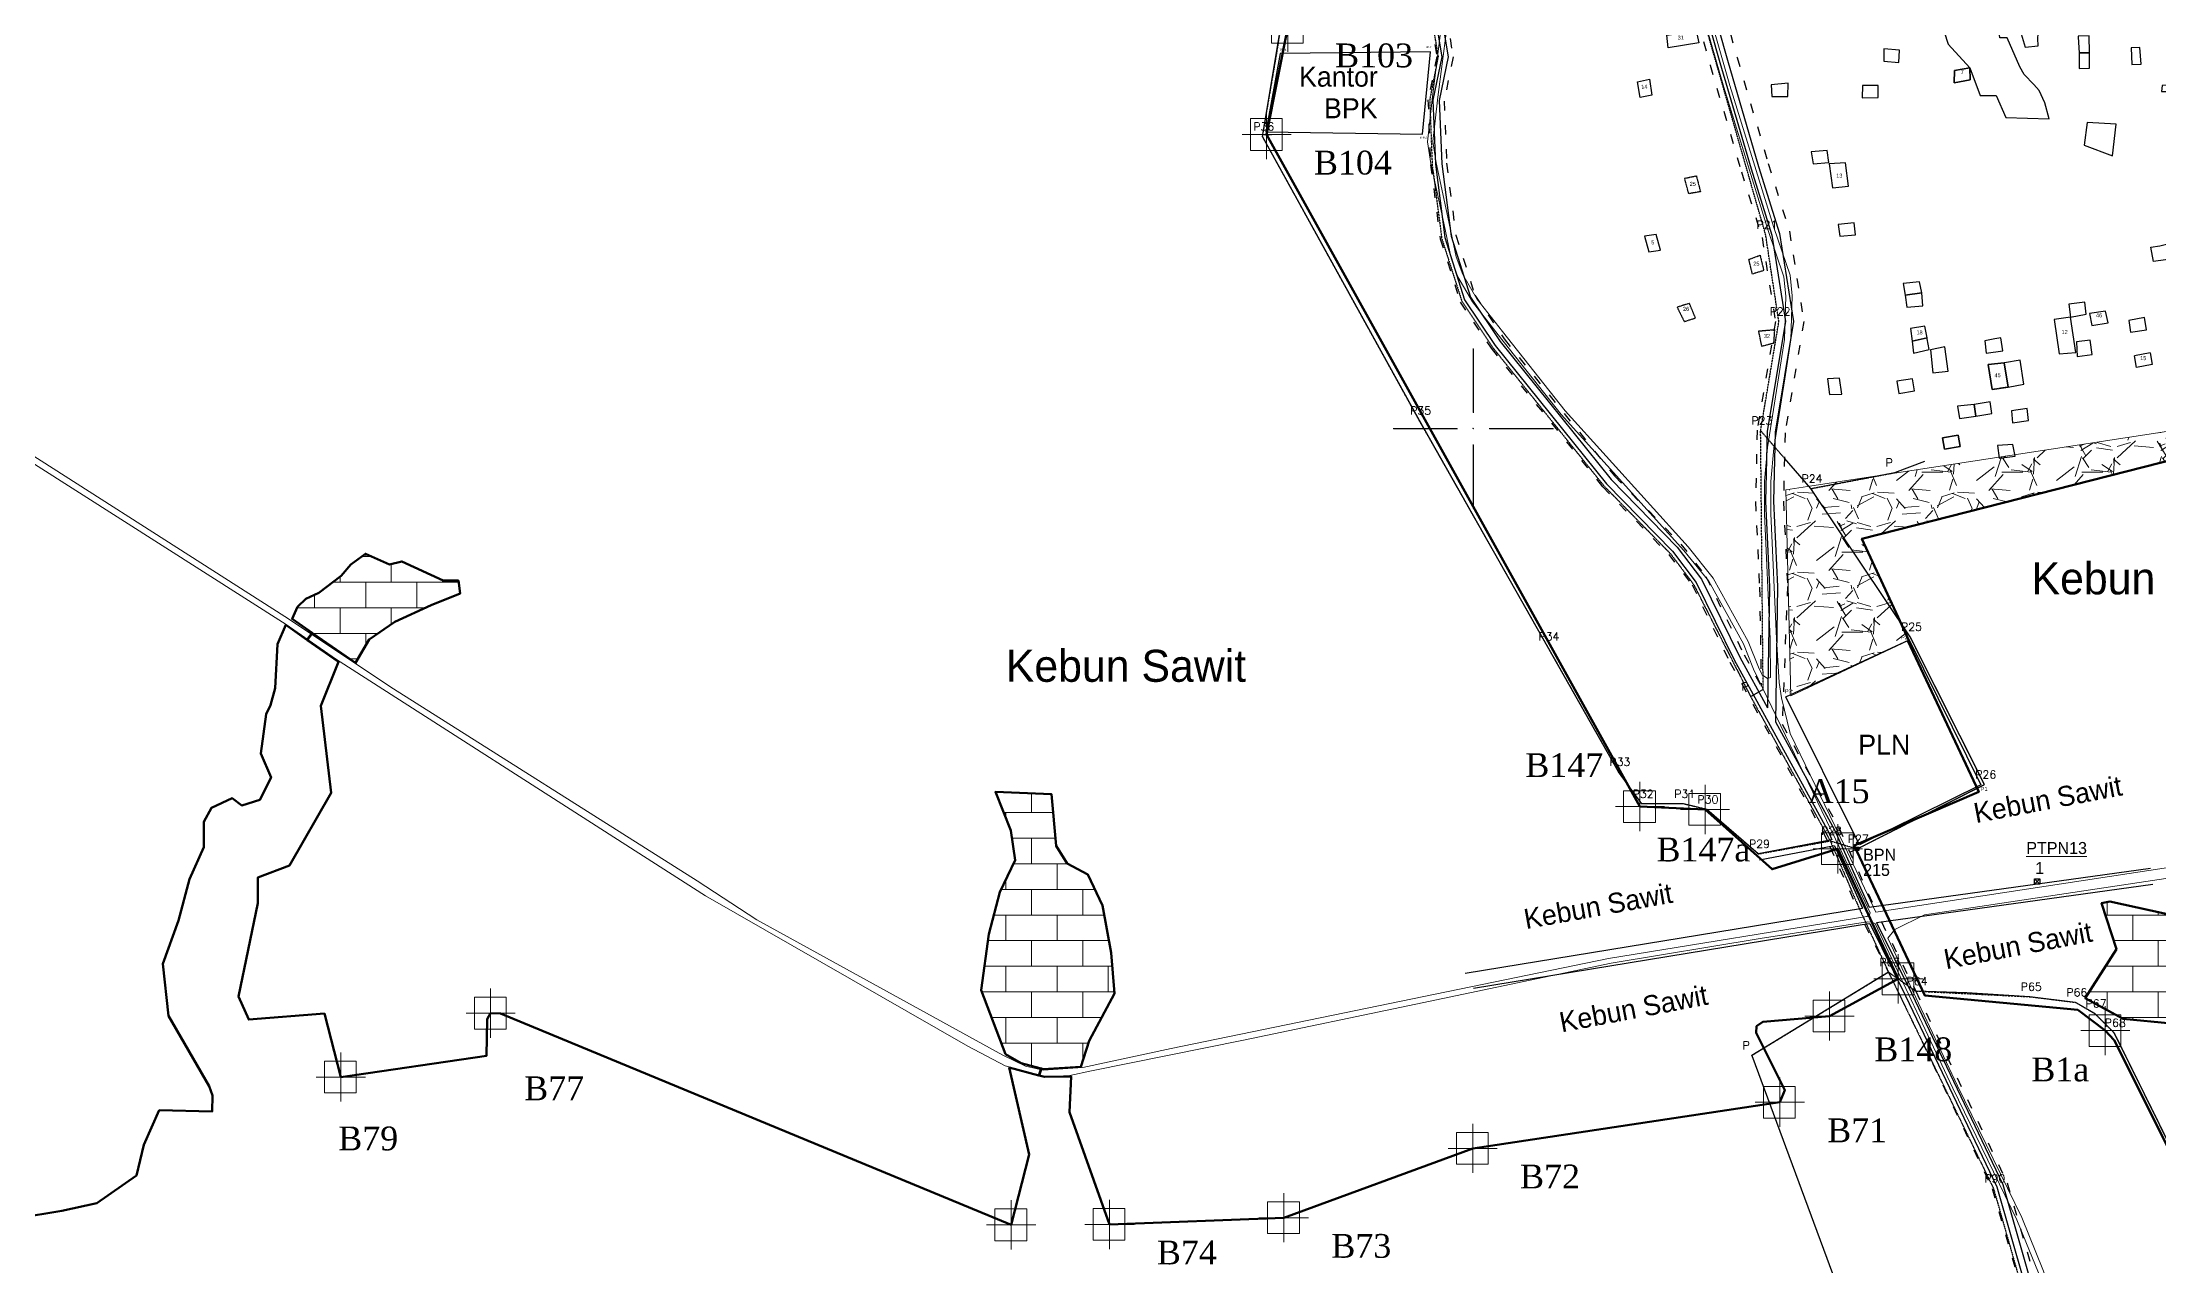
# Model space of a CAD drawing. Header units: inches. Extents: x 110400 to 131000, y 1079400 to 1096600.
# Drawn here: x 115212 to 117856, y 1086954 to 1088483 of the extents above; entities that cross this region are included whole.
import ezdxf
from ezdxf.enums import TextEntityAlignment as Align

# ---------------------------------------------------------------- set-up
doc = ezdxf.new("R2010")
doc.units = ezdxf.units.IN
doc.header["$MEASUREMENT"] = 0
for name, pattern in [('ACAD_ISO03W100', [30, 12, -18]), ('DASHED', [0.75, 0.5, -0.25]), ('HIDDEN', [0.375, 0.25, -0.125])]:
    doc.linetypes.add(name, pattern=pattern)
for name, color, linetype in [('020100', 7, 'Continuous'), ('040100', 20, 'Continuous'), ('040400', 20, 'Continuous'), ('110100', 7, 'Continuous'), ('14agtme', 7, 'Continuous'), ('Bahu Jalan', 1, 'ACAD_ISO03W100'), ('enclave', 7, 'Continuous'), ('hatch di HL n diluar hgu', 7, 'Continuous'), ('Jalan', 1, 'Continuous'), ('LB_POL', 1, 'HIDDEN'), ('lb_rincikan', 6, 'DASHED'), ('NEW NO PATHOK', 7, 'Continuous'), ('nub1dan2', 20, 'Continuous'), ('PN_POL', 7, 'Continuous'), ('TEXT', 7, 'Continuous'), ('tn_alashak', 7, 'Continuous'), ('tn_nama', 7, 'Continuous'), ('Tugu', 7, 'Continuous'), ('unduh', 250, 'Continuous')]:
    doc.layers.add(name, color=color, linetype=linetype)
doc.styles.add('2.3', font='ARIALN.TTF', dxfattribs={"height": 5})
doc.styles.add('ROMANC', font='romanc.shx')
doc.styles.add('Times New Roman', font='times.ttf')

# ---------------------------------------------------------------- blocks, each defined once
blk = doc.blocks.new('dawwfaa')
at = {"layer": 'enclave', "lineweight": 13}
h = blk.add_hatch(dxfattribs=at)
h.set_pattern_fill('AR-B816', color=5, scale=4, style=0)
h.paths.add_polyline_path([(115645.6, 1087830.2), (115615.7, 1087843.5), (115597.6, 1087830.2), (115585.3, 1087815.9), (115557.6, 1087794.6), (115541.1, 1087787.1), (115531, 1087777), (115524, 1087762.1), (115603.5, 1087707.2), (115620.5, 1087736.5), (115652.5, 1087758.3), (115697.9, 1087779.1), (115734.1, 1087794), (115732, 1087810), (115712.8, 1087810), (115661.1, 1087834)])
h = blk.add_hatch(dxfattribs=at)
h.set_pattern_fill('AR-B816', color=5, scale=4, style=0)
h.paths.add_polyline_path([(116551.7, 1087294), (116547.6, 1087344.9), (116536.6, 1087404.1), (116518.6, 1087442.6), (116480, 1087462.9), (116473.2, 1087543), (116402.9, 1087545.8), (116422.2, 1087497.6), (116427.7, 1087460.5), (116408.4, 1087420.6), (116394.6, 1087368.3), (116385, 1087298.1), (116415.7, 1087218), (116435.3, 1087206.7), (116462.4, 1087199.6), (116509.6, 1087202.4), (116520, 1087234.8)])
h = blk.add_hatch(dxfattribs=at)
h.set_pattern_fill('AR-B816', color=5, scale=4, style=0)
h.paths.add_polyline_path([(118006.6, 1087374.4), (117940.2, 1087365.1), (117896.8, 1087371.6), (117880.9, 1087390.3), (117795.6, 1087408.8), (117785.1, 1087406.8), (117803.7, 1087349.4), (117764.8, 1087288.1), (117802.7, 1087267.4), (117809.1, 1087267.4), (117812.1, 1087262.3), (117812.1, 1087262.2), (117872.6, 1087256.4), (117927.8, 1087239.5), (117972.7, 1087206.9), (118020.3, 1087117.9), (118045.4, 1087074), (118110.9, 1087116.4), (118100.5, 1087151.4), (118092.8, 1087184.8), (118073.3, 1087237.8), (118109.5, 1087294.3), (118117.7, 1087322.3), (118077.7, 1087365.6), (118055.3, 1087407.1), (118040.6, 1087366.6)])
at = {"layer": 'hatch di HL n diluar hgu', "lineweight": 13}
h = blk.add_hatch(dxfattribs=at)
h.set_pattern_fill('GRAVEL', color=5, scale=100, style=0)
h.set_pattern_definition([(228.0128, (72, 100), (-799.999823216, -900.00013416), [13.4536, -1331.9088]), (184.9697, (63, 90), (1200.000105152, 99.9991307), [23.0868, -2285.5925]), (132.5104, (40, 88), (999.999071835, -1100.000867387), [16.2788, -1611.6032]), (267.2737, (1, 63), (99.999601773, 2000.000029497), [21.0238, -2081.3558]), (292.8337, (0, 42), (-500.000990544, 1199.999641178), [20.6155, -2040.9373]), (357.2737, (8, 23), (-2000.000029497, 99.999601773), [21.0238, -2081.3558]), (37.6942, (29, 22), (-1300.000734562, -999.999040516), [27.8029, -2752.4849]), (72.2553, (51, 39), (700.00107627, 2199.999623124), [26.2488, -2598.6321]), (121.4296, (59, 64), (-800.000823418, 1299.99950365), [21.095, -2088.4073]), (175.2364, (48, 82), (1100.00009463, -99.999153266), [24.0832, -1180.0763]), (222.3974, (24, 84), (-1200.000735107, -1099.999208201), [31.1448, -3083.3375]), (138.8141, (100, 62), (-700.00029468, 599.999731334), [10.6301, -1052.3844]), (171.4692, (92, 69), (1299.999828482, -200.000791004), [20.2237, -2002.1511]), (225, (72, 72), (-2e-14, -100.000031), [14.1421, -127.2792]), (203.1986, (65, 84), (499.99997307, 200.00013253), [7.6158, -753.9615]), (291.8014, (58, 81), (-99.99999105, 300.0000273), [10.7703, -527.7462]), (30.9638, (62, 71), (299.99980223, 200.00024835), [17.4929, -565.6023]), (161.5651, (77, 80), (200.0000435, -99.9998403), [12.6491, -303.5787]), (16.3895, (0, 81), (1000.00021984, 299.999270982), [17.72, -1754.2845]), (70.3462, (17, 86), (-399.999524737, -1100.00021356), [14.8661, -1471.7408]), (293.1986, (77, 100), (-200.00013253, 499.99997307), [15.2315, -746.3458]), (343.6105, (83, 86), (-1000.00021984, 299.999270982), [17.72, -1754.2845]), (339.444, (0, 19), (-500.00018445, 199.99959964), [17.088, -837.3124]), (294.7751, (16, 13), (-499.999218925, 1100.000342184), [14.3178, -1417.4643]), (66.8014, (78, 0), (200.00013253, 499.99997307), [15.2315, -746.3458]), (17.354, (84, 14), (-1300.00020191, -399.999450226), [16.7631, -1659.5424]), (69.444, (29, 0), (-199.99959964, -500.00018445), [8.544, -845.8564]), (101.3099, (72, 0), (-99.9997632, 400.00007522), [5.099, -504.8029]), (165.9638, (71, 5), (300.0000546, -99.99980574), [20.6155, -391.695]), (186.009, (51, 10), (999.99997509, 99.999931748), [19.105, -1891.3923]), (303.6901, (62, 62), (-100.00013345, 199.9999558), [14.4222, -346.1329]), (353.1572, (70, 50), (1699.999936548, -200.000799792), [25.1794, -2492.7563]), (60.9454, (95, 47), (-400.00000272, -700.00003846), [10.2956, -1019.2674]), (90, (100, 56), (-100, 100), [6, -94]), (120.2564, (49, 13), (399.99948868, -700.000245585), [13.8924, -1375.352]), (48.0128, (42, 25), (799.999823216, 900.00013416), [26.9072, -1318.4552]), (0, (60, 45), (100, 100), [26, -74]), (325.3048, (86, 45), (-999.9994259, 700.00086096), [15.8114, -1565.3274]), (254.0546, (99, 36), (-99.99998893, -400.00001267), [14.5602, -713.4508]), (207.646, (95, 22), (-1899.999580718, -1000.000771317), [23.7065, -2346.9474]), (175.4261, (74, 11), (-1300.000055831, 99.999480116), [25.0799, -2482.9074])])
h.paths.add_polyline_path([(117485.6, 1087862.2), (117925.4, 1087974.3), (117917.9, 1088004.1), (117423.2, 1087928.3), (117390.8, 1087923.3), (117396.9, 1087665.8), (117544.2, 1087735.3), (117530.8, 1087764.4)])
at = {"layer": '020100', "color": 5, "lineweight": 60}
for points in [[(115549.6, 1087744.4), (115543.1, 1087735.7), (115582.1, 1087708.3), (115560, 1087653.3), (115572.8, 1087544.9), (115520.9, 1087453.9), (115481.3, 1087439), (115481.4, 1087406.8), (115457.2, 1087290.3), (115470, 1087261.3), (115564.5, 1087268.8), (115585, 1087189.6), (115766.8, 1087216), (115767.9, 1087262.1), (115772.2, 1087269.5), (115784.6, 1087268.8), (116422.7, 1087004.9), (116445.2, 1087092.9), (116420.2, 1087201.3), (116457, 1087191.6), (116460.1, 1087200.2), (116435.3, 1087206.7), (116415.7, 1087218), (116385, 1087298.1), (116394.6, 1087368.3), (116408.4, 1087420.6), (116427.7, 1087460.5), (116422.2, 1087497.6), (116402.9, 1087545.8), (116473.2, 1087543), (116478.7, 1087478.4), (116492.5, 1087456.4), (116518.6, 1087442.6), (116536.6, 1087404.1), (116547.6, 1087344.9), (116551.7, 1087294), (116520, 1087234.8), (116509.6, 1087202.4), (116462.4, 1087199.6), (116460.5, 1087200.1), (116457.5, 1087191.4), (116464.2, 1087189.7), (116497.6, 1087190.2), (116495.4, 1087145.7), (116545.5, 1087005.4), (116763.5, 1087013.7), (116999.3, 1087100.4), (117383.1, 1087158.1), (117389.3, 1087173.2), (117353.7, 1087244.8), (117354, 1087253.1), (117361.7, 1087258.5), (117445.1, 1087265.8), (117531.1, 1087312.3), (117455.5, 1087474.8), (117373.5, 1087449.2), (117289.7, 1087524), (117208.3, 1087527.5), (116741.8, 1088367.5), (116768.2, 1088501.5)], [(115181, 1087013), (115236.4, 1087022.5), (115280, 1087032), (115329.5, 1087066.5), (115339, 1087104.7), (115358, 1087148.1), (115424.4, 1087146.6), (115424.8, 1087166.7), (115420.4, 1087178.1), (115369.7, 1087266), (115362.4, 1087330.9), (115382, 1087385), (115396, 1087437), (115413.8, 1087476.8), (115413.7, 1087508.4), (115423.2, 1087526.2), (115449.4, 1087537.9), (115461.1, 1087529), (115483.9, 1087536.2), (115497.9, 1087564), (115485, 1087594), (115491.7, 1087643), (115497.3, 1087654.2), (115502.9, 1087675.6), (115505.7, 1087730.7), (115516.3, 1087754.6), (115542.7, 1087736), (115549.1, 1087744.7)], [(115549.1, 1087744.7), (115524, 1087762.1), (115531, 1087777), (115541.1, 1087787.1), (115557.6, 1087794.6), (115585.3, 1087815.9), (115597.6, 1087830.2), (115615.7, 1087843.5), (115645.6, 1087830.2), (115661.1, 1087834), (115712.8, 1087810), (115732, 1087810), (115734.1, 1087794), (115697.9, 1087779.1), (115652.5, 1087758.3), (115620.5, 1087736.5), (115603.5, 1087707.2), (115549.6, 1087744.4)], [(115549.1, 1087744.7), (115549.6, 1087744.4)], [(117984.8, 1086785.4), (117899.4, 1087038.4), (117801, 1087235.8), (117789.8, 1087247.6), (117755.3, 1087273.6), (117564.1, 1087291.6), (117516.6, 1087393.3), (117475.8, 1087479.1), (117631.7, 1087545.8), (117543.1, 1087734.7)], [(117872.6, 1087256.4), (117812.1, 1087262.2), (117764.8, 1087288.1), (117803.7, 1087349.4), (117785.1, 1087406.8), (117795.6, 1087408.8), (117880.9, 1087390.3)]]:
    blk.add_lwpolyline(points, dxfattribs=at)
at = {"layer": '020100', "color": 5, "lineweight": 13}
blk.add_lwpolyline([(117917.9, 1088004.1), (117423.2, 1087928.3), (117390.8, 1087923.3), (117396.9, 1087665.8), (117543.1, 1087734.7)], dxfattribs=at)
at = {"layer": '020100', "color": 5, "lineweight": 70}
blk.add_lwpolyline([(117543.1, 1087734.7), (117544.2, 1087735.2), (117530.8, 1087764.4), (117485.6, 1087862.2), (117925.4, 1087974.3), (117917.9, 1088004.1)], dxfattribs=at)
at = {"layer": '040100', "color": 5, "lineweight": 13}
for points in [[(116959.7, 1088497.7), (116949.2, 1088415.1), (116942.9, 1088358.4), (116947.1, 1088331.1), (116961.9, 1088262.6), (116972.4, 1088212.9), (116980.8, 1088189.8), (116999, 1088158.3), (117031.2, 1088117), (117109.7, 1088017.7), (117263.3, 1087847.7), (117294.2, 1087809.2), (117337.6, 1087730.8), (117350.2, 1087699.4), (117458.3, 1087474.8), (117496, 1087394.6)], [(116966.4, 1088497.4), (116955.8, 1088414.3), (116949.6, 1088358.6), (116953.7, 1088332.3), (116968.4, 1088264), (116978.8, 1088214.7), (116986.8, 1088192.6), (117004.5, 1088162.1), (117036.5, 1088121.1), (117114.8, 1088022), (117268.4, 1087852), (117299.7, 1087812.9), (117343.6, 1087733.7), (117356.3, 1087702), (117361.1, 1087692.1)], [(117267, 1088587.2), (117313, 1088426.6), (117368, 1088248.8), (117388.1, 1088189.8), (117390.6, 1088165.6), (117389, 1088111.5), (117381.6, 1088063.6), (117367.6, 1087976.3), (117363.9, 1087934.1), (117363.9, 1087893.5), (117370.9, 1087737), (117371.3, 1087688.8), (117367.8, 1087687.8), (117361.1, 1087692.1)], [(117018.1, 1089295.1), (117028.3, 1089286.5), (117040.2, 1089272.4), (117051.4, 1089254), (117065.5, 1089225.4), (117098.1, 1089162.1), (117129.6, 1089084.8), (117179.8, 1088925.5), (117228.3, 1088755.3), (117274.7, 1088589.4), (117320.7, 1088428.9), (117375.7, 1088251.3), (117396, 1088191.6), (117398.7, 1088165.9), (117397, 1088110.8), (117389.5, 1088062.3), (117375.6, 1087975.3), (117371.9, 1087933.8), (117371.9, 1087893.7), (117378.9, 1087737.2), (117382.4, 1087682.8), (117385.2, 1087663.6), (117396.2, 1087619.1)], [(117518.2, 1087363.1), (117527, 1087374), (117563.9, 1087392.4), (119071.3, 1087619.2), (119244.7, 1087642.8)], [(117396.2, 1087619.1), (117464.3, 1087477.6), (117503, 1087395.5)], [(117503, 1087395.5), (118136.1, 1087492.2)], [(117492, 1087390.3), (117495.2, 1087392.2), (117496, 1087394.6)], [(117502.2, 1087381.4), (117497, 1087383), (117492.7, 1087383.6)], [(117502.2, 1087381.4), (117599.2, 1087175.5), (117679.2, 1087011.2), (117706.5, 1086944.7), (117731, 1086878.2), (117817.3, 1086628.5), (117834.8, 1086589.3), (117848.8, 1086561.3), (118005.9, 1086254.9), (118184.7, 1085947.8), (118252.8, 1085840.2), (118257, 1085819.9), (118278, 1085712.9), (118351.6, 1085338.4), (118388, 1085152.3), (118425.9, 1084990.7), (118513.6, 1084740.8), (118585.8, 1084553.6)], [(117518.2, 1087363.1), (117605.2, 1087178.4), (117685.3, 1087013.9), (117712.7, 1086947.1), (117737.3, 1086880.5), (117823.5, 1086631), (117840.8, 1086592.2), (117854.7, 1086564.3), (118011.7, 1086258.1), (118190.4, 1085951.2), (118259, 1085842.8), (118263.5, 1085821.2), (118284.5, 1085714.2), (118350, 1085380.7)]]:
    blk.add_lwpolyline(points, dxfattribs=at)
at = {"layer": '040400', "color": 5, "lineweight": 13}
for points in [[(115007.1, 1088402.9), (114938.1, 1088407.7), (114844.3, 1088403.9), (114608.8, 1088411.5), (114564.8, 1088408.7), (114550.4, 1088409.6), (114552.3, 1088404.9), (114576.3, 1088372.3), (114624.1, 1088329.3), (114695.9, 1088288.2), (115515.2, 1087765.1), (115650.9, 1087674.8), (116030.4, 1087434.9), (116104.8, 1087386), (116412.2, 1087216.7), (116440.4, 1087203), (116462.6, 1087198.3), (116512, 1087201.6), (116622.7, 1087225.1), (117168.9, 1087337.7), (117492, 1087390.3)], [(117492.7, 1087383.6), (117358.6, 1087362.9), (117172.2, 1087331.8), (116928.4, 1087280.7), (116713, 1087235.7), (116523.1, 1087197.4), (116496.1, 1087191.3), (116464, 1087190), (116415.3, 1087203.4), (116368.4, 1087228.2), (116040.6, 1087416), (115973.8, 1087459), (115578.4, 1087712.3), (115516.5, 1087755), (114995.2, 1088087.3)]]:
    blk.add_lwpolyline(points, dxfattribs=at)
at = {"layer": '110100', "color": 5, "lineweight": 13}
for p, q in [((117000, 1088020), (117000, 1088100)), ((117000.2, 1088019.7), (117000.2, 1088099.7)), ((116900, 1088000), (116980, 1088000)), ((116900.2, 1087999.7), (116980.2, 1087999.7)), ((117000, 1087900), (117000, 1087980)), ((117020, 1088000), (117100, 1088000)), ((117020.2, 1087999.7), (117100.2, 1087999.7)), ((117000.2, 1087899.7), (117000.2, 1087979.7))]:
    blk.add_line(p, q, dxfattribs=at)
for p in [(116999.8, 1088000.3), (117000, 1088000)]:
    blk.add_point(p, dxfattribs=at)
at = {"layer": 'NEW NO PATHOK', "color": 5, "lineweight": 13}
for points in [[(116737.4, 1088501.5), (116798.9, 1088501.5), (116768.2, 1088501.5), (116768.2, 1088532.3), (116768.2, 1088470.8), (116768.2, 1088481.7), (116787.4, 1088481.7), (116787.4, 1088521.4), (116747.8, 1088521.4), (116747.8, 1088481.7), (116768.2, 1088481.7)], [(116711.1, 1088367.5), (116772.5, 1088367.5), (116741.8, 1088367.5), (116741.8, 1088398.3), (116741.8, 1088336.8), (116741.8, 1088347.7), (116761.1, 1088347.7), (116761.1, 1088387.4), (116721.5, 1088387.4), (116721.5, 1088347.7), (116741.8, 1088347.7)], [(117177.6, 1087527.5), (117239, 1087527.5), (117208.3, 1087527.5), (117208.3, 1087558.3), (117208.3, 1087496.8), (117208.3, 1087507.7), (117227.6, 1087507.7), (117227.6, 1087547.4), (117187.9, 1087547.4), (117187.9, 1087507.7), (117208.3, 1087507.7)], [(117258.9, 1087524), (117320.4, 1087524), (117289.7, 1087524), (117289.7, 1087554.7), (117289.7, 1087493.3), (117289.7, 1087504.2), (117309, 1087504.2), (117309, 1087543.8), (117269.3, 1087543.8), (117269.3, 1087504.2), (117289.7, 1087504.2)], [(117424.8, 1087474.8), (117486.2, 1087474.8), (117455.5, 1087474.8), (117455.5, 1087505.5), (117455.5, 1087444), (117455.5, 1087455), (117474.8, 1087455), (117474.8, 1087494.6), (117435.1, 1087494.6), (117435.1, 1087455), (117455.5, 1087455)], [(117500.4, 1087312.3), (117561.9, 1087312.3), (117531.1, 1087312.3), (117531.1, 1087343), (117531.1, 1087281.5), (117531.1, 1087292.4), (117550.4, 1087292.4), (117550.4, 1087332.1), (117510.8, 1087332.1), (117510.8, 1087292.4), (117531.1, 1087292.4)], [(115741.5, 1087269.5), (115803, 1087269.5), (115772.2, 1087269.5), (115772.2, 1087300.2), (115772.2, 1087238.7), (115772.2, 1087249.6), (115791.5, 1087249.6), (115791.5, 1087289.3), (115751.9, 1087289.3), (115751.9, 1087249.6), (115772.2, 1087249.6)], [(117414.4, 1087265.8), (117475.8, 1087265.8), (117445.1, 1087265.8), (117445.1, 1087296.6), (117445.1, 1087235.1), (117445.1, 1087246), (117464.4, 1087246), (117464.4, 1087285.7), (117424.7, 1087285.7), (117424.7, 1087246), (117445.1, 1087246)], [(117759.1, 1087247.6), (117820.6, 1087247.6), (117789.8, 1087247.6), (117789.8, 1087278.3), (117789.8, 1087216.9), (117789.8, 1087227.8), (117809.1, 1087227.8), (117809.1, 1087267.4), (117769.5, 1087267.4), (117769.5, 1087227.8), (117789.8, 1087227.8)], [(115554.3, 1087189.6), (115615.7, 1087189.6), (115585, 1087189.6), (115585, 1087220.3), (115585, 1087158.8), (115585, 1087169.8), (115604.3, 1087169.8), (115604.3, 1087209.4), (115564.7, 1087209.4), (115564.7, 1087169.8), (115585, 1087169.8)], [(117352.4, 1087158.1), (117413.8, 1087158.1), (117383.1, 1087158.1), (117383.1, 1087188.8), (117383.1, 1087127.4), (117383.1, 1087138.3), (117402.4, 1087138.3), (117402.4, 1087177.9), (117362.7, 1087177.9), (117362.7, 1087138.3), (117383.1, 1087138.3)], [(116968.6, 1087100.4), (117030, 1087100.4), (116999.3, 1087100.4), (116999.3, 1087131.2), (116999.3, 1087069.7), (116999.3, 1087080.6), (117018.6, 1087080.6), (117018.6, 1087120.3), (116978.9, 1087120.3), (116978.9, 1087080.6), (116999.3, 1087080.6)], [(116391.9, 1087004.9), (116453.4, 1087004.9), (116422.7, 1087004.9), (116422.7, 1087035.6), (116422.7, 1086974.1), (116422.7, 1086985), (116442, 1086985), (116442, 1087024.7), (116402.3, 1087024.7), (116402.3, 1086985), (116422.7, 1086985)], [(116514.8, 1087005.4), (116576.2, 1087005.4), (116545.5, 1087005.4), (116545.5, 1087036.1), (116545.5, 1086974.6), (116545.5, 1086985.5), (116564.8, 1086985.5), (116564.8, 1087025.2), (116525.1, 1087025.2), (116525.1, 1086985.5), (116545.5, 1086985.5)], [(116732.7, 1087013.7), (116794.2, 1087013.7), (116763.5, 1087013.7), (116763.5, 1087044.5), (116763.5, 1086983), (116763.5, 1086993.9), (116782.7, 1086993.9), (116782.7, 1087033.6), (116743.1, 1087033.6), (116743.1, 1086993.9), (116763.5, 1086993.9)]]:
    blk.add_lwpolyline(points, dxfattribs=at)
at = {"layer": 'NEW NO PATHOK', "color": 5, "lineweight": 13, "style": 'Times New Roman'}
for s, p in [('B103', (116827.4, 1088451.5)), ('B104', (116801, 1088317.5)), ('B147', (117065.1, 1087564.5)), ('A15', (117417.9, 1087531.9)), ('B147a', (117229, 1087459)), ('B148', (117501.2, 1087209.3)), ('B1a', (117697.4, 1087184.2)), ('B77', (115814.1, 1087160.6)), ('B71', (117442.3, 1087108.1)), ('B79', (115581.8, 1087098)), ('B72', (117058.5, 1087050.4)), ('B74', (116604.7, 1086955.4)), ('B73', (116822.7, 1086963.7))]:
    blk.add_text(s, height=29.74, dxfattribs=at).set_placement(p)
blk = doc.blocks.new('qwqeq3')
at = {"color": 1}
blk.add_lwpolyline([(117663.6, 1088082.1), (117643.6, 1088080), (117648.4, 1088048.7), (117668.3, 1088051.7)], close=True, dxfattribs=at)
at = {"layer": '020100', "color": 1}
for points in [[(117620.5, 1088451), (117633.4, 1088416.3), (117653.6, 1088416.2), (117665.6, 1088388.7), (117719.6, 1088387), (117714.1, 1088406.9), (117707.3, 1088422.4), (117700.7, 1088429.9), (117688.4, 1088442.5), (117682.9, 1088452.2), (117667.1, 1088488.2), (117657.9, 1088488.2), (117655.2, 1088513.9), (117653.4, 1088529), (117648, 1088547.3), (117624.3, 1088556.5), (117603.1, 1088565.3), (117593.5, 1088564.1), (117568.9, 1088556.7), (117593.4, 1088480.6), (117620.5, 1088451)], [(117718.6, 1088504.4), (117719.9, 1088493.1), (117728.3, 1088493.5), (117726.8, 1088514.2), (117717.6, 1088514.6), (117718.6, 1088504.4)], [(117689.8, 1088476.8), (117705.9, 1088478.4), (117705.6, 1088487.3), (117706, 1088493.3), (117684.8, 1088493.2), (117689.8, 1088476.8)], [(117757, 1088469.5), (117770.1, 1088469.7), (117769.6, 1088490.8), (117756.1, 1088490.2), (117756.1, 1088489.2), (117757, 1088469.5)], [(117513, 1088474.6), (117513, 1088459), (117531.8, 1088457.5), (117532.6, 1088472.7), (117513, 1088474.6)], [(117757, 1088469.5), (117757.2, 1088449.8), (117770.1, 1088450.2), (117770.1, 1088469.7), (117757, 1088469.5)], [(117822.2, 1088475.9), (117823, 1088454.9), (117834.5, 1088455.4), (117834.6, 1088455.4), (117832.9, 1088476.3), (117822.2, 1088475.9)], [(117373.1, 1088415), (117393.3, 1088415), (117393.6, 1088431.7), (117372.2, 1088429.7), (117373.1, 1088415)], [(117601.2, 1088447.4), (117620.5, 1088451), (117621, 1088435.9), (117601.1, 1088432.2), (117601.2, 1088447.4)], [(117601.2, 1088447.4), (117620.5, 1088451), (117621, 1088435.9), (117601.1, 1088432.2), (117601.2, 1088447.4)], [(117601.2, 1088447.4), (117620.5, 1088451), (117621, 1088435.9), (117601.1, 1088432.2), (117601.2, 1088447.4)], [(117620.5, 1088451), (117601.2, 1088447.4), (117601.1, 1088432.2), (117621, 1088435.9), (117620.5, 1088451)], [(117506.1, 1088428.7), (117486.2, 1088428.8), (117486, 1088413.5), (117505.8, 1088413.6), (117506.1, 1088428.7)], [(117799, 1088340.8), (117803.5, 1088380.3), (117767.2, 1088382.7), (117763.5, 1088354), (117799, 1088340.8)], [(117442.2, 1088347.7), (117422.3, 1088345.9), (117424.9, 1088330.8), (117444.5, 1088332.5), (117442.2, 1088347.7)], [(117458.1, 1088240.3), (117477.6, 1088242.2), (117475.9, 1088257.3), (117456.1, 1088255.2), (117458.1, 1088240.3)], [(117539.9, 1088166.6), (117560.5, 1088169.6), (117557.7, 1088183.3), (117537.4, 1088181.4), (117539.9, 1088166.6)], [(117539.9, 1088166.6), (117542, 1088151.7), (117562, 1088153.2), (117560.5, 1088169.6), (117539.9, 1088166.6)], [(117746.4, 1088139.4), (117766, 1088142.8), (117764.2, 1088158), (117744.1, 1088155.3), (117746.4, 1088139.4)], [(117821.4, 1088120.4), (117841.3, 1088123.4), (117838.9, 1088138.9), (117819.4, 1088135.2), (117821.3, 1088120.4), (117821.4, 1088120.4)], [(117564.4, 1088127.9), (117546.5, 1088124.9), (117548.5, 1088109.4), (117567.1, 1088113.3), (117564.4, 1088127.9)], [(117548.5, 1088109.4), (117550, 1088094.4), (117569.6, 1088098.8), (117567.3, 1088112.3), (117567.1, 1088113.3), (117548.5, 1088109.4)], [(117640.9, 1088094.4), (117661.6, 1088097.3), (117659.1, 1088113.2), (117651.6, 1088112.1), (117639.2, 1088109.8), (117640.9, 1088094.4)], [(117589.2, 1088102.3), (117571.5, 1088098.6), (117574.2, 1088069.6), (117593.4, 1088071.9), (117589.2, 1088102.3)], [(117770.7, 1088110.6), (117753.7, 1088108.3), (117754.7, 1088090), (117773.2, 1088092.4), (117770.7, 1088110.6)], [(117457.7, 1088063), (117442.7, 1088062.2), (117445.3, 1088042.6), (117460.4, 1088043.1), (117457.7, 1088063)], [(117529.4, 1088059.1), (117531.8, 1088043.7), (117551.3, 1088047.3), (117548.7, 1088062.3), (117529.4, 1088059.1)], [(117663.6, 1088082.1), (117668.3, 1088051.7), (117687.9, 1088055.3), (117683.4, 1088085.4), (117663.7, 1088082.1), (117663.6, 1088082.1)], [(117628.2, 1088015.4), (117647.9, 1088018.7), (117645.9, 1088033.5), (117626, 1088030.1), (117628.2, 1088015.4)], [(117628.2, 1088015.4), (117626, 1088030.1), (117605.2, 1088027.8), (117607.7, 1088012.4), (117628.2, 1088015.4)], [(117692, 1088025.2), (117672.4, 1088022.2), (117673.9, 1088007.3), (117694, 1088010.2), (117692, 1088025.2)], [(117588.7, 1087974.2), (117586.4, 1087988.4), (117606, 1087991.9), (117608.4, 1087977.5), (117588.7, 1087974.2)], [(117588.7, 1087974.2), (117608.4, 1087977.5), (117606, 1087991.9), (117586.4, 1087988.4), (117588.7, 1087974.2)], [(117674.3, 1087980.1), (117654.9, 1087978.7), (117657, 1087963), (117677.1, 1087965.7), (117674.3, 1087980.1)], [(117908, 1086018.1), (117890.8, 1086018.6), (117893, 1085961.4), (117906, 1085958.3), (117908, 1086018.1)], [(117871.7, 1085709.6), (117866.9, 1085723.5), (117834.5, 1085709.6), (117840.3, 1085696.2), (117871.7, 1085709.6)], [(118109.3, 1085585.8), (118088.3, 1085590.4), (118091.8, 1085558.2), (118110.3, 1085556.1), (118112.9, 1085560.2), (118109.3, 1085585.8)], [(118109.3, 1085585.8), (118088.3, 1085590.4), (118091.8, 1085558.2), (118110.3, 1085556.1), (118112.9, 1085560.2), (118109.3, 1085585.8)], [(118109.3, 1085585.8), (118088.3, 1085590.4), (118091.8, 1085558.2), (118110.3, 1085556.1), (118112.9, 1085560.2), (118109.3, 1085585.8)]]:
    blk.add_lwpolyline(points, dxfattribs=at)
at = {"layer": '020100', "color": 1, "linetype": 'Continuous'}
for points in [[(117241.9, 1088491.7), (117278.6, 1088496.9), (117282.1, 1088482), (117243.5, 1088475.9), (117241.9, 1088491.7)], [(117205.4, 1088433.4), (117220.1, 1088436.6), (117223.3, 1088416.6), (117208.5, 1088413.9), (117205.4, 1088433.4)], [(117869.5, 1088231.3), (117888.3, 1088232.7), (117889.2, 1088214), (117850, 1088208.9), (117846.6, 1088226.9), (117857.8, 1088228.4)], [(117857.8, 1088228.4), (117869.5, 1088231.3)], [(118016.9, 1085551.9), (118043.6, 1085556), (118037.1, 1085601.9), (118017.2, 1085600), (118016.6, 1085599.8), (118016.9, 1085551.9)]]:
    blk.add_lwpolyline(points, dxfattribs=at)
at = {"layer": '14agtme', "color": 1}
blk.add_lwpolyline([(117620.5, 1088451), (117601.2, 1088447.4), (117601.1, 1088432.2), (117621, 1088435.9)], close=True, dxfattribs=at)
for points in [[(117234.2, 1088222.8), (117228.6, 1088242.6), (117213.8, 1088240.5), (117219.3, 1088220.7), (117234.2, 1088222.8)], [(117586.4, 1087988.4), (117606, 1087991.9), (117608.4, 1087977.5)]]:
    blk.add_lwpolyline(points, dxfattribs=at)
at = {"layer": 'lb_rincikan', "color": 1}
for points in [[(117264.1, 1088312.8), (117278.8, 1088315.8), (117283.9, 1088296), (117269.3, 1088293.5), (117264.1, 1088312.8)], [(117264.1, 1088312.8), (117278.8, 1088315.8), (117283.9, 1088296), (117269.3, 1088293.5), (117264.1, 1088312.8)], [(117263.6, 1088133.7), (117277.7, 1088138.2), (117270.1, 1088156.4), (117254.8, 1088151.7), (117263.6, 1088133.7)], [(117356.7, 1088122), (117376.4, 1088123.6), (117375.3, 1088106.6), (117360.6, 1088102.7), (117356.7, 1088122)]]:
    blk.add_lwpolyline(points, dxfattribs=at)
blk.add_lwpolyline([(117344.4, 1088211.4), (117358.4, 1088216.6), (117363, 1088197.5), (117348.8, 1088193.1)], close=True, dxfattribs=at)
blk.add_lwpolyline([(117344.4, 1088211.4), (117358.4, 1088216.6), (117363, 1088197.5), (117348.8, 1088193.1)], close=True, dxfattribs=at)
at = {"layer": 'lb_rincikan', "color": 1, "linetype": 'Continuous'}
for points in [[(117746.4, 1088139.4), (117725.7, 1088136.3), (117732, 1088093.3), (117752.9, 1088095)], [(117793.4, 1088132.2), (117790.1, 1088146.8), (117770.1, 1088143.6), (117772.8, 1088128.7)]]:
    blk.add_lwpolyline(points, close=True, dxfattribs=at)
at = {"layer": 'lb_rincikan', "linetype": 'Continuous'}
for points in [[(117643.6, 1088080), (117663.6, 1088082.1)], [(117648.4, 1088048.7), (117643.6, 1088080)]]:
    blk.add_lwpolyline(points, dxfattribs=at)
at = {"layer": 'lb_rincikan', "color": 1, "linetype": 'Continuous'}
blk.add_lwpolyline([(117663.6, 1088082.1), (117668.3, 1088051.7)], dxfattribs=at)
at = {"layer": 'lb_rincikan'}
blk.add_lwpolyline([(117668.3, 1088051.7), (117648.4, 1088048.7)], dxfattribs=at)
at = {"layer": 'nub1dan2', "color": 1}
blk.add_lwpolyline([(117601.2, 1088447.4), (117620.5, 1088451), (117621, 1088435.9), (117601.1, 1088432.2), (117601.2, 1088447.4)], dxfattribs=at)
blk.add_lwpolyline([(117601.2, 1088447.4), (117620.5, 1088451), (117621, 1088435.9), (117601.1, 1088432.2), (117601.2, 1088447.4)], dxfattribs=at)
at = {"layer": 'nub1dan2', "linetype": 'Continuous'}
for points in [[(117860.9, 1088428.9), (117859.9, 1088421.2), (117878.5, 1088421.4), (117877.8, 1088429.6)], [(117877.8, 1088429.6), (117860.9, 1088428.9)]]:
    blk.add_lwpolyline(points, dxfattribs=at)
at = {"layer": 'nub1dan2', "color": 1, "linetype": 'Continuous'}
for points in [[(117845.7, 1088094.5), (117848.3, 1088079.9), (117828.8, 1088076.3), (117826.2, 1088091.1)], [(117845.7, 1088094.5), (117826.2, 1088091.1)]]:
    blk.add_lwpolyline(points, dxfattribs=at)
at = {"layer": 'unduh', "color": 1, "linetype": 'Continuous'}
for points in [[(117601.2, 1088447.4), (117601.1, 1088432.2), (117621, 1088435.9), (117620.5, 1088451), (117601.2, 1088447.4)], [(117444.8, 1088330.8), (117448.9, 1088301), (117468.8, 1088302.8), (117465.1, 1088332.2), (117444.8, 1088330.8)]]:
    blk.add_lwpolyline(points, dxfattribs=at)
at = {"layer": '020100', "color": 1, "style": '2.3'}
blk.add_text('13', height=5, dxfattribs=at).set_placement((117457.4, 1088313.6, 3.8), align=Align.CENTER)
at = {"layer": '14agtme', "color": 1, "style": '2.3'}
for s, p in [('25', (117274.3, 1088303.3)), ('5', (117224.4, 1088230.2)), ('25', (117353.8, 1088203.6))]:
    blk.add_text(s, height=5, rotation=359.682, dxfattribs=at).set_placement(p, align=Align.CENTER)
at = {"layer": 'nub1dan2', "color": 1, "style": '2.3'}
for s, p in [('7', (117611, 1088443.1)), ('15', (117837.2, 1088085.5))]:
    blk.add_text(s, height=5, dxfattribs=at).set_placement(p, align=Align.CENTER)
at = {"layer": 'nub1dan2', "style": '2.3'}
blk.add_text('4', height=5, dxfattribs=at).set_placement((117868.6, 1088424.4), align=Align.CENTER)
at = {"layer": 'tn_alashak', "color": 1, "style": '2.3'}
blk.add_text('32', height=5, dxfattribs=at).set_placement((117367.1, 1088113.2), align=Align.CENTER)
at = {"layer": 'tn_nama', "color": 1, "linetype": 'Continuous', "style": '2.3'}
for s, p in [('31', (117259.4, 1088486.2)), ('14', (117214, 1088424.7))]:
    blk.add_text(s, height=5, rotation=3.3911, dxfattribs=at).set_placement(p, align=Align.CENTER)
for s, p in [('1', (117868.5, 1088219.4)), ('18', (117557.7, 1088117.7)), ('2', (118026.9, 1085563.3))]:
    blk.add_text(s, height=5, dxfattribs=at).set_placement(p, align=Align.CENTER)
at = {"layer": 'tn_nama', "color": 1, "style": '2.3'}
for s, p in [('26', (117266, 1088147.1)), ('46', (117782, 1088139.1)), ('12', (117739, 1088118.1)), ('45', (117655.2, 1088064.2))]:
    blk.add_text(s, height=5, dxfattribs=at).set_placement(p, align=Align.CENTER)
at = {"layer": 'tn_nama', "linetype": 'Continuous'}
blk.add_text('2 ', height=2.5, rotation=3.3911, dxfattribs=at).set_placement((118029.1, 1085577.2), align=Align.CENTER)
blk = doc.blocks.new('A$C24880B23')
for p, q in [((0, 0), (1.77, 1.7)), ((1.77, 0), (0, 1.7))]:
    blk.add_line(p, q)
blk.add_lwpolyline([(0, 1.7), (1.77, 1.7), (1.77, 0), (0, 0)], close=True)
blk = doc.blocks.new('jawjwd')
at = {"color": 3, "linetype": 'ByBlock'}
blk.add_lwpolyline([(117442.6, 1087484.1), (117356, 1087468.4), (117291.7, 1087523.9), (117262.7, 1087530.9), (117210.7, 1087530.9), (117181.7, 1087570.9), (117093, 1087727.6), (116932.7, 1088009.9), (116736.7, 1088364.9), (116761.7, 1088514.9)], dxfattribs=at)
at = {"color": 3, "linetype": 'Continuous'}
for points, elevation in [([(116946.7, 1088470.9), (116758.7, 1088468.9), (116740.7, 1088370.9), (116936.7, 1088367.9), (116946.7, 1088470.9)], 9), ([(117390.7, 1087664.9), (117544.7, 1087735.9), (117634.2, 1087554.8), (117482.7, 1087479.9), (117390.7, 1087664.9)], -9.3)]:
    blk.add_lwpolyline(points, dxfattribs=dict(at, elevation=elevation))
at = {"color": 3, "linetype": 'ByBlock'}
for points, elevation in [([(117470.7, 1087470.7), (117479.6, 1087474.7), (117638.7, 1087555.1), (117546, 1087739.7), (117421.7, 1087924.9), (117388.9, 1087962.9)], -4.7), ([(117518.9, 1087320.7), (117348.1, 1087216.6), (117484.1, 1086849.3)], -17.9), ([(118366.7, 1086048.9), (118357.3, 1086076.4), (118221, 1086294.9), (118018.7, 1086720.9), (117968.7, 1086846.9), (117939.7, 1086934.9), (117895.7, 1087052.9), (117800.7, 1087244.9), (117776.7, 1087268.9), (117752.7, 1087282.9), (117695.7, 1087289.9), (117616.7, 1087294.9), (117552.9, 1087297)], -4.7)]:
    blk.add_lwpolyline(points, dxfattribs=dict(at, elevation=elevation))
at = {"layer": 'Bahu Jalan', "color": 3}
for points, elevation in [([(117296.6, 1088580), (117329.7, 1088463.8), (117368.6, 1088331.2), (117395.1, 1088246.6), (117413, 1088133.8), (117389.6, 1087994.5), (117387.7, 1087909.2), (117392.7, 1087802.7), (117386, 1087630.4)], 12.1), ([(117263.1, 1088570.1), (117296.1, 1088454.1), (117335.1, 1088321), (117360.9, 1088238.6), (117377.5, 1088134), (117354.7, 1087997.9), (117352.7, 1087908.8), (117357.7, 1087801.6), (117359.9, 1087678.1)], 12.1), ([(116451.3, 1089608.4), (116545.5, 1089442.7), (116614.7, 1089104.3), (116717, 1089035), (116736.5, 1088968.7), (116751, 1088878), (116804.3, 1088775.1), (116876.2, 1088717.6), (116914, 1088683.6), (116946.1, 1088635.3), (116974.9, 1088464.4), (116963.5, 1088409.3), (116966.7, 1088331.5), (116978.3, 1088241.6), (117002, 1088166.9), (117038.5, 1088112.1), (117176.9, 1087940.3), (117259.6, 1087855.7), (117290.6, 1087815.1), (117338.4, 1087717.2), (117359.9, 1087678.1)], -4.7), ([(116437.5, 1089592.2), (116526.6, 1089435.5), (116596.7, 1089092.4), (116699.8, 1089022.5), (116716.9, 1088964.2), (116731.8, 1088871.7), (116788.5, 1088762.1), (116863.2, 1088702.3), (116898.8, 1088670.4), (116927.1, 1088627.8), (116954.6, 1088464.8), (116943.4, 1088411), (116946.7, 1088329.8), (116958.7, 1088237.3), (116983.8, 1088158.1), (117022.4, 1088100.3), (117161.9, 1087927), (117244.4, 1087842.6), (117273.5, 1087804.5), (117320.7, 1087708), (117438.9, 1087492.4), (117442.2, 1087485)], -4.7), ([(117386, 1087630.4), (117456.8, 1087501.3), (117500.9, 1087402.5)], -4.7), ([(117445.5, 1087477.5), (117480.3, 1087399.6)], -4.7)]:
    blk.add_lwpolyline(points, dxfattribs=dict(at, elevation=elevation))
at = {"layer": 'Bahu Jalan', "color": 3, "linetype": 'ACAD_ISO03W100', "elevation": -4.7}
for points in [[(117489.1, 1087380.7), (117534.9, 1087288.2), (117648.6, 1087050.3), (117682.9, 1086931.2), (117683, 1086930.9)], [(117510, 1087383.6), (117552.9, 1087297), (117667.3, 1087057.4), (117701.8, 1086937.9), (117747.7, 1086830.8), (117778.4, 1086725.8), (117810.3, 1086649.4), (118027.8, 1086245.1), (118159.2, 1086035.2), (118164.4, 1086025)]]:
    blk.add_lwpolyline(points, dxfattribs=at)
at = {"layer": 'Jalan', "color": 3}
for p, q in [((117632.7, 1087557.9, -7.6), (117634.2, 1087554.8, -4.7)), ((117494.8, 1087401.7, -4.7), (117846.3, 1087450.5, -4.7)), ((117503.7, 1087382.7, -4.7), (117849.2, 1087430.7, -4.7))]:
    blk.add_line(p, q, dxfattribs=at)
for points, elevation in [([(117284.7, 1088576.5), (117317.7, 1088460.4), (117356.6, 1088327.5), (117382.9, 1088243.8), (117400.3, 1088133.9), (117377.1, 1087995.7), (117375.2, 1087909.1), (117380.1, 1087802.7), (117377.5, 1087633.5)], 12.1), ([(117275.1, 1088573.6), (117308.1, 1088457.6), (117347.1, 1088324.6), (117373.1, 1088241.5), (117390.2, 1088133.9), (117367.2, 1087996.7), (117365.2, 1087908.9), (117370.2, 1087802), (117367.9, 1087650.9)], 12.1), ([(116442.7, 1089595.2), (116532.3, 1089437.7), (116602.1, 1089095.9), (116705, 1089026.2), (116722.8, 1088965.6), (116737.5, 1088873.6), (116793.2, 1088766), (116867.1, 1088706.9), (116903.3, 1088674.3), (116932.8, 1088630), (116960.7, 1088464.6), (116949.4, 1088410.5), (116952.7, 1088330.3), (116964.6, 1088238.6), (116989.2, 1088160.8), (117027.2, 1088103.8), (117166.4, 1087930.9), (117249, 1087846.6), (117278.6, 1087807.7), (117326, 1087710.8), (117444.3, 1087495.1), (117448.2, 1087486.1)], -4.7), ([(116446.1, 1089605.5), (116539.9, 1089440.5), (116609.3, 1089100.7), (116711.8, 1089031.2), (116730.6, 1088967.3), (116745.2, 1088876.1), (116799.5, 1088771.2), (116872.3, 1088713), (116909.4, 1088679.6), (116940.4, 1088633.1), (116968.8, 1088464.5), (116957.5, 1088409.8), (116960.7, 1088331), (116972.4, 1088240.3), (116996.5, 1088164.3), (117033.7, 1088108.6), (117172.4, 1087936.3), (117255, 1087851.8), (117285.4, 1087811.9), (117333.1, 1087714.5), (117367.9, 1087650.9)], -4.7), ([(117421.7, 1087924.9), (117526.7, 1087944.9), (117564.5, 1087959.2)], -4.7), ([(117377.5, 1087633.5), (117451.4, 1087498.6), (117494.8, 1087401.7)], -4.7), ([(117451.6, 1087478.6), (117486.5, 1087400.6)], -4.7), ([(116990, 1087319.2), (117486.5, 1087400.6)], -4.7), ([(117000.2, 1087300.6), (117486.1, 1087380.3), (117495.4, 1087381.5)], -4.7), ([(117495.4, 1087381.5), (117540.3, 1087290.9), (117654.2, 1087052.5), (117688.6, 1086933.2)], -4.7), ([(117503.7, 1087382.7), (117547.5, 1087294.4), (117661.7, 1087055.3), (117696.1, 1086935.9), (117742, 1086828.7), (117772.7, 1086723.8), (117804.8, 1086646.8), (118022.6, 1086242.1), (118154, 1086032.3), (118158.1, 1086024.2)], -4.7)]:
    blk.add_lwpolyline(points, dxfattribs=dict(at, elevation=elevation))
for points in [[(117448.2, 1087486.1), (117356, 1087468.4), (117356, 1087468.4)], [(117451.6, 1087478.6), (117357.5, 1087460.5)]]:
    blk.add_lwpolyline(points, dxfattribs=at)
at = {"layer": 'LB_POL', "color": 3}
blk.add_line((117421.7, 1087924.9, -3.7), (117359.1, 1087997.4), dxfattribs=at)
for points in [[(117346.6, 1087665), (117362.3, 1087674.2), (117359.1, 1087997.4), (117381.9, 1088133.6), (117365.4, 1088242.2), (117280, 1088539.6), (117196, 1088814.9), (117134.2, 1089033.5), (117015.9, 1089283.2), (116942.6, 1089334.7), (116736.6, 1089515.1), (116653, 1089574.3), (116487.9, 1089690.3), (116324.7, 1089783.5), (116301.1, 1089796.6), (116251, 1089814.6), (116112.7, 1089887.9), (116060.7, 1089948.9), (116072.7, 1089969.7), (116257.8, 1090146.5)], [(116928.8, 1088628.1), (116956.1, 1088464.9), (116945.6, 1088410.8), (116948.7, 1088329.9), (116960.6, 1088237.6), (116985.8, 1088158.9), (117024.1, 1088101.5), (117163.5, 1087928.1), (117246.7, 1087843.3), (117275.4, 1087805.1), (117346.6, 1087665), (117446.1, 1087484.7)], [(117356.1, 1087468.4), (117291.7, 1087523.9), (117262.7, 1087530.9), (117210.7, 1087530.9), (117181.7, 1087570.9), (117093, 1087727.6), (116932.7, 1088009.9), (116736.7, 1088364.9), (116754.7, 1088469.9), (116761.7, 1088514.9), (116685.7, 1088620.9), (116632.7, 1088753.9), (116575.7, 1088786.9), (116517.7, 1088876.9), (116436.7, 1089021.9), (116388.7, 1089068.9), (116352.7, 1089085.9), (116300.7, 1089070.9)], [(117356.1, 1087468.4), (117446.1, 1087484.7), (117479.6, 1087474.7), (117638.7, 1087555.1), (117546, 1087739.7), (117421.7, 1087924.9), (117526.7, 1087944.9)], [(117446.1, 1087484.7), (117483, 1087398.6), (117518.9, 1087320.7), (117650.1, 1087050.3), (117683.9, 1086931.7), (117484.1, 1086849.3)], [(117348.1, 1087216.6), (117518.9, 1087320.7)]]:
    blk.add_lwpolyline(points, dxfattribs=at)
at = {"layer": 'LB_POL', "color": 3, "elevation": -4.7}
blk.add_lwpolyline([(117518.9, 1087320.7), (117552.9, 1087297), (117695.7, 1087289.9), (117752.7, 1087282.9), (117776.7, 1087268.9), (117800.7, 1087244.9), (117895.7, 1087052.9), (117939.7, 1086934.9), (118018.7, 1086720.9), (118221, 1086294.9), (118357.3, 1086076.4), (118365.7, 1086045.9)], dxfattribs=at)
at = {"layer": 'Tugu', "color": 3, "xscale": 2.5, "yscale": 2.5, "zscale": 2.5}
blk.add_blockref('A$C24880B23', (117477.4, 1087472.6, -4.7), dxfattribs=at)
at = {"layer": 'Tugu', "color": 3, "linetype": 'Continuous', "xscale": 3.75, "yscale": 3.75, "zscale": 3.75}
blk.add_blockref('A$C24880B23', (117701.3, 1087430.7, -5.9), dxfattribs=at)
at = {"color": 3, "linetype": 'Continuous'}
for s, height, p in [('BPK4', 2.5, (116757.7, 1088472.2, -31.7)), ('BPK1', 2.5, (116940.5, 1088475.4, -31.7)), ('Kantor', 25, (116782.3, 1088427.3, -31.7)), ('BPK', 25, (116813.5, 1088387.8, -31.7)), ('BPK3', 2.5, (116739.2, 1088365.5, -31.7)), ('BPK2', 2.5, (116933.2, 1088362.5, -31.7)), ('P2', 5, (117534.7, 1087736.7, -16.9)), ('P3', 5, (117389.5, 1087669.1, -16.9)), ('PLN', 25, (117481.1, 1087592.4, -31.7)), ('P1', 5, (117634.2, 1087547.2, -16.9))]:
    blk.add_text(s, height=height, dxfattribs=at).set_placement(p)
at = {"layer": 'PN_POL', "color": 3, "style": 'ROMANC'}
for s, p in [('P36', (116725.2, 1088372.4, -4.7)), ('P21', (117354, 1088249.7, -4.7)), ('P', (117370.4, 1088141.2, -4.7)), ('P22', (117370.4, 1088141.2, -4.7)), ('P35', (116921.2, 1088017.4, -4.7)), ('P23', (117347.7, 1088004.9, -4.7)), ('P', (117515.2, 1087952.4, -4.7)), ('P24', (117410.2, 1087932.4, -8.4)), ('P34', (117081.5, 1087735.1, -4.7)), ('P25', (117534.6, 1087747.2, -4.7)), ('P', (117335.1, 1087672.5, -4.7)), ('P33', (117170.2, 1087578.4, -4.7)), ('P26', (117627.3, 1087562.6, -4.7)), ('P32', (117199.2, 1087538.4, -4.7)), ('P31', (117251.2, 1087538.4, -4.7)), ('P30', (117280.2, 1087531.4, -4.7)), ('P29', (117344.6, 1087475.9, -4.7)), ('P28', (117434.6, 1087492.2, -4.7)), ('P27', (117468.1, 1087482.2, -4.7)), ('P63', (117507.4, 1087328.2, -4.7)), ('P64', (117541.5, 1087304.5, -9.4)), ('P65', (117684.2, 1087297.4, -9.4)), ('P66', (117741.2, 1087290.4, -9.4)), ('P67', (117765.2, 1087276.4, -9.4)), ('P68', (117789.2, 1087252.4, -9.4)), ('P', (117336.6, 1087224.1, -4.7)), ('P90', (117638.7, 1087057.8, -4.7))]:
    blk.add_text(s, height=10, dxfattribs=at).set_placement(p)
at = {"layer": 'TEXT', "color": 3}
for p in [(117697.6, 1087792.8, -31.7), (116415.9, 1087683.5, -31.7)]:
    blk.add_text('Kebun Sawit', height=40, dxfattribs=at).set_placement(p)
for rotation, p in [(10.7763, (117628.1, 1087506.8, -31.7)), (10.2251, (117065.9, 1087374.4, -31.7)), (10.7763, (117590.8, 1087324.2, -31.7)), (10.7763, (117110.4, 1087245.3, -31.7))]:
    blk.add_text('Kebun Sawit', height=25, rotation=rotation, dxfattribs=at).set_placement(p)
at = {"layer": 'Tugu', "color": 3, "linetype": 'Continuous', "lineweight": 9}
for s, p in [('215', (117487.2, 1087440.9, -16.9)), ('BPN', (117487.2, 1087459.9, -16.9))]:
    blk.add_text(s, height=15, dxfattribs=at).set_placement(p)
at = {"layer": 'Tugu', "color": 3, "linetype": 'Continuous', "lineweight": 9, "insert": (117691.1, 1087483.3, -4.7), "char_height": 15, "width": 81.333, "attachment_point": 1}
blk.add_mtext('{\\LPTPN13\\P}  1', dxfattribs=at)

msp = doc.modelspace()

# ---------------------------------------------------------------- block references
for name in ['jawjwd', 'qwqeq3']:
    msp.add_blockref(name, (0, 0))
at = {"layer": 'TEXT'}
msp.add_blockref('dawwfaa', (0, 0), dxfattribs=at)

doc.saveas('drawing.dxf')
